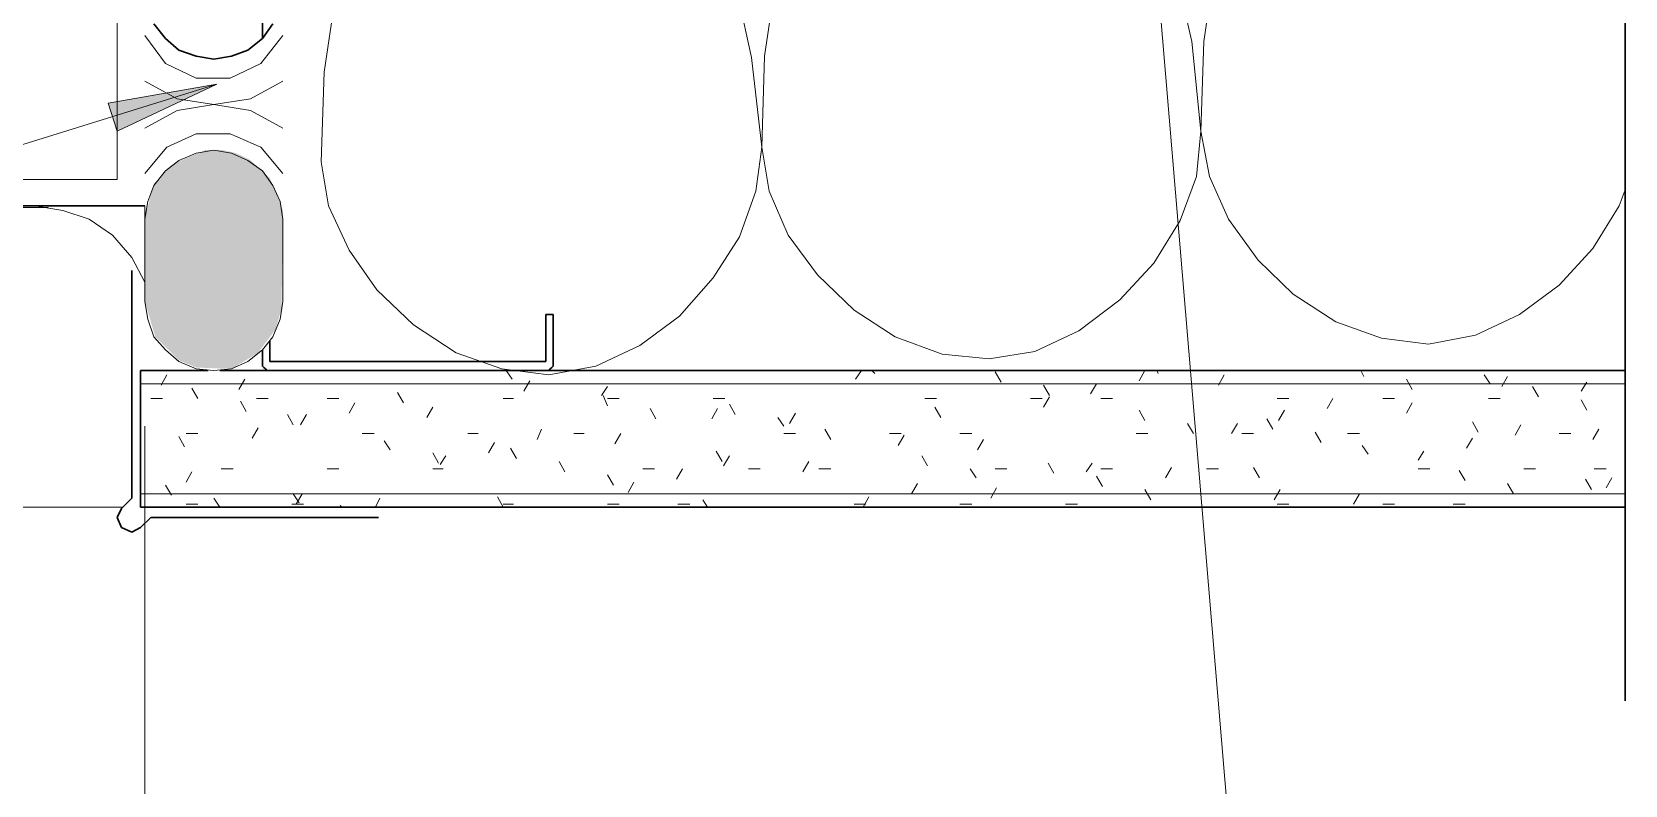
# Model space of a CAD drawing. Header units: inches. Extents: x -6061 to 13621, y -296 to 7483.
# Drawn here: x 939.7 to 1026.6, y 2587.8 to 2628.9 of the extents above; entities that cross this region are included whole.
import ezdxf
from ezdxf.xclip import XClip

# ---------------------------------------------------------------- set-up
doc = ezdxf.new("R2010")
doc.units = ezdxf.units.IN
doc.header["$MEASUREMENT"] = 0
doc.header["$XCLIPFRAME"] = 0
doc.layers.get('0').update_dxf_attribs({"linetype": 'CONTINUOUS'})

# ---------------------------------------------------------------- blocks, each defined once
blk = doc.blocks.new('MF151148_14')
at = {"true_color": 0x7f7f7f}
blk.add_hatch(color=8, dxfattribs=at).paths.add_polyline_path([(662.6436518554266, 79.12099823150784), (666.6229850998149, 79.12099823150784), (666.6229850998149, 85.42866475718718), (662.6436518554266, 85.42866475718718)])
blk = doc.blocks.new('MF151160_15')
at = {"true_color": 0x7f7f7f}
blk.add_hatch(color=8, dxfattribs=at).paths.add_polyline_path([(659.7649852531031, 81.70333150712153), (662.6436518554266, 81.70333150712153), (662.6436518554266, 83.819998126477), (659.7649852531031, 83.819998126477)])

msp = doc.modelspace()

# ---------------------------------------------------------------- hatches: boundary and pattern name
at = {"true_color": 0x000007}
msp.add_hatch(color=7, dxfattribs=at).paths.add_polyline_path([(949.7468263729193, 2626.063514156575), (943.8201295403401, 2625.022337685987), (944.3006725267655, 2623.500618228974)])

# ---------------------------------------------------------------- linework, layer by layer
at = {"color": 7, "linetype": 'Continuous', "lineweight": 30, "true_color": 0x000007}
for p, q in [((952.2296318027836, 2645.285233613589), (952.2296318027836, 2628.546319586439)), ((1026.553613703236, 2644.964871622639), (1026.553613703236, 2601.475731351145)), ((946.9436589521049, 2628.546319586439), (946.3029349702042, 2629.347224563815)), ((952.7902652869466, 2629.347224563815), (952.2296318027836, 2628.546319586439)), ((947.6644734317426, 2627.905595604539), (946.9436589521049, 2628.546319586439)), ((948.6255594045936, 2627.585233613589), (947.6644734317426, 2627.905595604539)), ((951.4287268254081, 2627.905595604539), (950.547731350295, 2627.585233613589)), ((952.2296318027836, 2628.546319586439), (951.4287268254081, 2627.905595604539)), ((949.5866453774443, 2627.425052618114), (948.6255594045936, 2627.585233613589)), ((950.547731350295, 2627.585233613589), (949.5866453774443, 2627.425052618114)), ((924.8386815765391, 2619.416002844358), (945.822391983779, 2619.416002844358)), ((945.101577504141, 2603.477993794585), (945.101577504141, 2615.892020943906)), ((968.0875503548198, 2613.489306011779), (967.687097866132, 2613.489306011779)), ((967.687097866132, 2613.489306011779), (967.687097866132, 2610.926410084177)), ((968.0875503548198, 2610.84631958644), (968.0875503548198, 2613.489306011779)), ((952.2296318027836, 2611.567134066078), (952.2296318027836, 2610.84631958644)), ((952.6300842914713, 2610.926410084177), (952.6300842914713, 2612.047677052503)), ((949.266283386494, 2610.445867097752), (945.5821204905665, 2610.445867097752)), ((945.5821204905665, 2610.445867097752), (945.5821204905665, 2602.997450808159)), ((1026.553613703236, 2610.445867097752), (949.9070073683943, 2610.445867097752)), ((952.2296318027836, 2610.84631958644), (952.2296318027836, 2610.766229088702)), ((952.2296318027836, 2610.766229088702), (952.2296318027836, 2610.686138590965)), ((952.2296318027836, 2610.686138590965), (952.3097223005211, 2610.606048093227)), ((952.3097223005211, 2610.606048093227), (952.3898127982586, 2610.52595759549)), ((952.3898127982586, 2610.52595759549), (952.4699032959961, 2610.445867097752)), ((952.4699032959961, 2610.445867097752), (952.6300842914713, 2610.445867097752)), ((967.687097866132, 2610.926410084177), (952.6300842914713, 2610.926410084177)), ((952.6300842914713, 2610.445867097752), (967.7671883638695, 2610.445867097752)), ((967.7671883638695, 2610.445867097752), (967.847278861607, 2610.445867097752)), ((967.847278861607, 2610.445867097752), (967.9273693593445, 2610.52595759549)), ((967.9273693593445, 2610.52595759549), (968.007459857082, 2610.606048093227)), ((968.007459857082, 2610.606048093227), (968.0875503548198, 2610.686138590965)), ((968.0875503548198, 2610.766229088702), (968.0875503548198, 2610.84631958644)), ((968.0875503548198, 2610.686138590965), (968.0875503548198, 2610.766229088702)), ((1026.553613703236, 2602.997450808159), (1026.553613703236, 2610.445867097752)), ((944.5409440199783, 2602.917360310421), (945.101577504141, 2603.477993794585)), ((944.3006725267655, 2602.436817323996), (944.5409440199783, 2602.917360310421)), ((945.5821204905665, 2602.997450808159), (1026.553613703236, 2602.997450808159)), ((944.5409440199783, 2601.876183839833), (944.3006725267655, 2602.436817323996)), ((945.101577504141, 2601.635912346621), (944.5409440199783, 2601.876183839833)), ((945.5821204905665, 2601.876183839833), (945.101577504141, 2601.635912346621)), ((946.1427539747292, 2602.436817323996), (945.5821204905665, 2601.876183839833)), ((958.5567811240508, 2602.436817323996), (946.1427539747292, 2602.436817323996)), ((1026.553613703236, 2601.475731351145), (1026.553613703236, 2592.425505106802))]:
    msp.add_line(p, q, dxfattribs=at)
at = {"color": 7, "linetype": 'Continuous', "lineweight": 9, "true_color": 0x000007}
for p, q in [((944.3006725267655, 2620.857631803634), (944.3006725267655, 2644.804690627164)), ((1000.364020943055, 2640.079351260648), (1006.931441757535, 2561.750844473318)), ((1002.926916870657, 2628.386138590964), (1001.805649902331, 2633.191568455218)), ((1004.288455332196, 2633.271658952955), (1003.567640852557, 2628.386138590964)), ((978.8997675493897, 2627.505143115851), (977.8585910788017, 2632.310572980105)), ((980.3413965086661, 2632.47075397558), (979.6205820290279, 2627.585233613589)), ((956.3142471873991, 2631.589758500467), (955.5934327077609, 2626.704238138476)), ((945.822391983779, 2628.706500581915), (946.9436589521049, 2627.184781124901)), ((952.1495413050459, 2627.184781124901), (953.3508987711093, 2628.706500581915)), ((1003.407459857082, 2623.500618228974), (1002.926916870657, 2628.386138590964)), ((1003.567640852557, 2628.386138590964), (1003.407459857082, 2623.500618228974)), ((946.9436589521049, 2627.184781124901), (948.6255594045936, 2626.383876147526)), ((950.4676408525575, 2626.383876147526), (952.1495413050459, 2627.184781124901)), ((979.4604010335529, 2622.61962275386), (978.8997675493897, 2627.505143115851)), ((979.6205820290279, 2627.585233613589), (979.4604010335529, 2622.61962275386)), ((949.7468263729193, 2626.063514156575), (857.6427539747292, 2597.39111596653)), ((945.822391983779, 2626.22369515205), (947.5843829340051, 2625.2626091792)), ((948.6255594045936, 2626.383876147526), (950.4676408525575, 2626.383876147526)), ((951.5889078208832, 2625.2626091792), (953.3508987711093, 2626.22369515205)), ((955.5934327077609, 2626.704238138476), (955.4332517122859, 2621.818717776485)), ((947.5843829340051, 2625.2626091792), (949.5866453774443, 2624.942247188249)), ((949.5866453774443, 2624.942247188249), (951.5889078208832, 2625.2626091792)), ((945.822391983779, 2623.660799224449), (947.5843829340051, 2624.621885197299)), ((947.5843829340051, 2624.621885197299), (949.5866453774443, 2624.942247188249)), ((949.5866453774443, 2624.942247188249), (951.5889078208832, 2624.621885197299)), ((951.5889078208832, 2624.621885197299), (953.3508987711093, 2623.660799224449)), ((1003.16718836387, 2621.017812799109), (1003.407459857082, 2623.500618228974)), ((1003.407459857082, 2623.500618228974), (1003.888002843508, 2621.017812799109)), ((945.822391983779, 2621.177993794584), (947.0237494498424, 2622.61962275386)), ((947.0237494498424, 2622.61962275386), (948.6255594045936, 2623.340437233499)), ((948.6255594045936, 2623.340437233499), (950.4676408525575, 2623.340437233499)), ((950.4676408525575, 2623.340437233499), (952.1495413050459, 2622.61962275386)), ((952.1495413050459, 2622.61962275386), (953.3508987711093, 2621.177993794584)), ((979.1400390426027, 2620.216907821734), (979.4604010335529, 2622.61962275386)), ((979.4604010335529, 2622.61962275386), (979.8608535222406, 2620.216907821734)), ((947.6644734317426, 2621.898808274223), (946.9436589521049, 2621.338174790059)), ((948.6255594045936, 2622.29926076291), (947.6644734317426, 2621.898808274223)), ((949.5866453774443, 2622.459441758385), (948.6255594045936, 2622.29926076291)), ((950.547731350295, 2622.29926076291), (949.5866453774443, 2622.459441758385)), ((951.4287268254081, 2621.898808274223), (950.547731350295, 2622.29926076291)), ((952.2296318027836, 2621.338174790059), (951.4287268254081, 2621.898808274223)), ((955.4332517122859, 2621.818717776485), (955.8337042009737, 2619.416002844358)), ((926.2803105358153, 2620.857631803634), (944.3006725267655, 2620.857631803634)), ((946.9436589521049, 2621.338174790059), (946.3029349702042, 2620.537269812684)), ((952.7902652869466, 2620.537269812684), (952.2296318027836, 2621.338174790059)), ((1002.286192888756, 2618.615097866983), (1003.16718836387, 2621.017812799109)), ((1003.888002843508, 2621.017812799109), (1004.929179314096, 2618.69518836472)), ((946.3029349702042, 2620.537269812684), (945.9825729792542, 2619.656274337571)), ((953.1907177756343, 2619.656274337571), (952.7902652869466, 2620.537269812684)), ((978.2590435674895, 2617.73410239187), (979.1400390426027, 2620.216907821734)), ((979.8608535222406, 2620.216907821734), (980.9020299928288, 2617.814192889607)), ((1026.233251712286, 2619.416002844358), (1026.553613703236, 2620.296998319471)), ((940.5364191331005, 2619.335912346621), (870.7775956036885, 2619.335912346621)), ((945.822391983779, 2619.416002844358), (939.8156046534623, 2619.416002844358)), ((939.8156046534623, 2619.416002844358), (941.337324110476, 2619.175731351146)), ((941.337324110476, 2619.175731351146), (942.7789530697519, 2618.69518836472)), ((945.9825729792542, 2619.656274337571), (945.822391983779, 2618.69518836472)), ((945.822391983779, 2615.251296962005), (945.822391983779, 2619.416002844358)), ((953.3508987711093, 2618.69518836472), (953.1907177756343, 2619.656274337571)), ((955.8337042009737, 2619.416002844358), (956.9549711692994, 2617.013287912232)), ((1024.79162275301, 2617.093378409969), (1026.233251712286, 2619.416002844358)), ((942.7789530697519, 2618.69518836472), (944.0604010335528, 2617.814192889607)), ((945.822391983779, 2618.69518836472), (945.822391983779, 2614.210120491417)), ((953.3508987711093, 2614.210120491417), (953.3508987711093, 2618.69518836472)), ((1000.844563929481, 2616.292473432593), (1002.286192888756, 2618.615097866983)), ((1004.929179314096, 2618.69518836472), (1006.530989268847, 2616.452654428069)), ((944.0604010335528, 2617.814192889607), (945.101577504141, 2616.612835423544)), ((976.8174146082135, 2615.491568455218), (978.2590435674895, 2617.73410239187)), ((980.9020299928288, 2617.814192889607), (982.5038399475798, 2615.651749450693)), ((945.101577504141, 2616.612835423544), (945.822391983779, 2615.251296962005)), ((956.9549711692994, 2617.013287912232), (958.4766906263128, 2614.850844473317)), ((1022.949541305046, 2615.09111596653), (1024.79162275301, 2617.093378409969)), ((982.5038399475798, 2615.651749450693), (984.5061023910189, 2613.729577504992)), ((999.0024824815166, 2614.290210989155), (1000.844563929481, 2616.292473432593)), ((1006.530989268847, 2616.452654428069), (1008.453161214548, 2614.610572980105)), ((958.4766906263128, 2614.850844473317), (960.4789530697519, 2612.928672527616)), ((974.9753331602496, 2613.409215514042), (976.8174146082135, 2615.491568455218)), ((1020.787097866132, 2613.489306011779), (1022.949541305046, 2615.09111596653)), ((945.822391983779, 2614.210120491417), (945.9825729792542, 2613.249034518567)), ((953.1907177756343, 2613.249034518567), (953.3508987711093, 2614.210120491417)), ((996.759948544865, 2612.608310536666), (999.0024824815166, 2614.290210989155)), ((1008.453161214548, 2614.610572980105), (1010.775785648937, 2613.088853523091)), ((945.9825729792542, 2613.249034518567), (946.3029349702042, 2612.287948545716)), ((952.7902652869466, 2612.287948545716), (953.1907177756343, 2613.249034518567)), ((972.8128897213355, 2611.807405559291), (974.9753331602496, 2613.409215514042)), ((984.5061023910189, 2613.729577504992), (986.7486363276705, 2612.287948545716)), ((1010.775785648937, 2613.088853523091), (1013.258591078802, 2612.207858047978)), ((1018.384382934005, 2612.368039043453), (1020.787097866132, 2613.489306011779)), ((946.3029349702042, 2612.287948545716), (946.9436589521049, 2611.567134066078)), ((952.2296318027836, 2611.567134066078), (952.7902652869466, 2612.287948545716)), ((960.4789530697519, 2612.928672527616), (962.801577504141, 2611.406953070602)), ((986.7486363276705, 2612.287948545716), (989.3115322552721, 2611.326862572865)), ((994.3572336127384, 2611.48704356834), (996.759948544865, 2612.608310536666)), ((1013.258591078802, 2612.207858047978), (1015.821487006403, 2611.887496057028)), ((1015.821487006403, 2611.887496057028), (1018.384382934005, 2612.368039043453)), ((946.9436589521049, 2611.567134066078), (947.6644734317426, 2610.926410084177)), ((951.4287268254081, 2610.926410084177), (952.2296318027836, 2611.567134066078)), ((962.801577504141, 2611.406953070602), (965.2843829340052, 2610.52595759549)), ((970.4101747892089, 2610.686138590965), (972.8128897213355, 2611.807405559291)), ((989.3115322552721, 2611.326862572865), (991.874428182874, 2611.086591079652)), ((991.874428182874, 2611.086591079652), (994.3572336127384, 2611.48704356834)), ((947.6644734317426, 2610.926410084177), (948.6255594045936, 2610.52595759549)), ((948.6255594045936, 2610.52595759549), (949.5866453774443, 2610.445867097752)), ((949.5866453774443, 2610.445867097752), (950.547731350295, 2610.52595759549)), ((950.547731350295, 2610.52595759549), (951.4287268254081, 2610.926410084177)), ((965.2843829340052, 2610.52595759549), (967.847278861607, 2610.205595604539)), ((965.8450164181684, 2609.965324111326), (965.5246544272179, 2610.445867097752)), ((967.847278861607, 2610.205595604539), (970.4101747892089, 2610.686138590965)), ((984.9065548797066, 2610.445867097752), (984.5861928887564, 2609.965324111326)), ((985.6273693593446, 2610.285686102277), (985.4671883638696, 2610.445867097752)), ((1000.364020943055, 2610.445867097752), (1000.043658952105, 2609.885233613589)), ((1001.084835422693, 2610.285686102277), (1001.004744924956, 2610.445867097752)), ((1012.297505105951, 2610.125505106801), (1012.137324110476, 2610.445867097752)), ((945.5821204905665, 2609.725052618114), (1026.553613703236, 2609.725052618114)), ((947.0237494498424, 2610.205595604539), (946.7033874588922, 2609.644962120376)), ((951.2685458299327, 2609.965324111326), (950.9481838389827, 2609.404690627164)), ((966.8061023910188, 2609.885233613589), (966.4857404000686, 2609.324600129426)), ((971.0508987711094, 2609.564871622639), (970.7305367801591, 2609.084328636213)), ((992.5151521647747, 2609.805143115851), (992.1947901738245, 2610.365776600014)), ((995.1581385901138, 2609.084328636213), (994.8377765991638, 2609.644962120376)), ((997.7210345177157, 2609.725052618114), (997.4006725267654, 2609.164419133951)), ((1004.688907820883, 2610.205595604539), (1004.368545829933, 2609.644962120376)), ((1014.94049153129, 2609.404690627164), (1014.62012954034, 2609.965324111326)), ((1019.185287911381, 2609.725052618114), (1018.864925920431, 2610.205595604539)), ((1020.146373884232, 2610.125505106801), (1019.826011893281, 2609.564871622639)), ((1021.82827433672, 2609.004238138476), (1021.50791234577, 2609.564871622639)), ((1024.47126076206, 2609.805143115851), (1024.150898771109, 2609.324600129426)), ((946.1427539747292, 2608.924147640738), (946.7834779566299, 2608.924147640738)), ((948.7056499023311, 2608.924147640738), (948.3852879113808, 2609.484781124901)), ((951.3486363276706, 2608.2033331611), (951.0282743367202, 2608.763966645263)), ((951.9092698118334, 2608.924147640738), (952.5499937937338, 2608.924147640738)), ((955.7536137032359, 2608.924147640738), (956.3943376851366, 2608.924147640738)), ((957.2753331602496, 2608.683876147526), (956.9549711692994, 2608.123242663363)), ((959.9183195855892, 2608.683876147526), (959.5979575946387, 2609.244509631689)), ((965.3644734317429, 2608.924147640738), (965.9251069159059, 2608.924147640738)), ((971.0508987711094, 2608.523695152051), (970.8106272778969, 2609.084328636213)), ((971.0508987711094, 2608.924147640738), (971.6916227530098, 2608.924147640738)), ((976.8174146082135, 2608.924147640738), (977.4581385901138, 2608.924147640738)), ((988.3504462824214, 2608.924147640738), (988.9911702643221, 2608.924147640738)), ((994.1169621195256, 2608.924147640738), (994.7576861014261, 2608.924147640738)), ((995.1581385901138, 2609.004238138476), (994.8377765991638, 2608.443604654313)), ((997.9613060109284, 2608.924147640738), (998.6020299928289, 2608.924147640738)), ((1007.572165739435, 2608.924147640738), (1008.212889721336, 2608.924147640738)), ((1010.615604653462, 2608.924147640738), (1010.295242662512, 2608.363514156576)), ((1013.338681576539, 2608.924147640738), (1013.97940555844, 2608.924147640738)), ((1014.94049153129, 2608.683876147526), (1014.62012954034, 2608.123242663363)), ((1019.105197413643, 2608.924147640738), (1019.745921395544, 2608.924147640738)), ((1024.47126076206, 2608.283423658838), (1024.150898771109, 2608.844057143001)), ((953.9115322552723, 2607.482518681462), (953.591170264322, 2608.043152165625)), ((954.6323467349102, 2608.043152165625), (954.31198474396, 2607.482518681462)), ((961.5201295403401, 2608.443604654313), (961.1997675493899, 2607.88297117015)), ((973.6938851964487, 2607.802880672412), (973.3735232054985, 2608.363514156576)), ((977.057686101426, 2608.363514156576), (976.737324110476, 2607.802880672412)), ((978.018772074277, 2608.043152165625), (977.6984100833265, 2608.603785649788)), ((980.6617584996161, 2607.402428183725), (980.3413965086661, 2607.88297117015)), ((981.3024824815166, 2608.123242663363), (980.9821204905663, 2607.5626091792)), ((989.2314417575346, 2607.88297117015), (988.9110797665846, 2608.443604654313)), ((1000.364020943055, 2607.722790174675), (1000.043658952105, 2608.283423658838)), ((1007.972618228123, 2608.283423658838), (1007.652256237173, 2607.722790174675)), ((945.822391983779, 2567.597450808159), (945.822391983779, 2607.402428183725)), ((948.0649259204306, 2607.001975695037), (948.7056499023311, 2607.001975695037)), ((951.9893603095709, 2607.322337685987), (951.6689983186207, 2606.761704201824)), ((957.6757856489376, 2607.001975695037), (958.3165096308378, 2607.001975695037)), ((963.4423014860415, 2607.001975695037), (964.0029349702045, 2607.001975695037)), ((967.4468263729193, 2607.24224718825), (967.2065548797068, 2606.681613704087)), ((969.2088173231455, 2607.001975695037), (969.7694508073084, 2607.001975695037)), ((971.7717132507476, 2607.001975695037), (971.4513512597971, 2606.441342210874)), ((980.6617584996161, 2607.001975695037), (981.3024824815166, 2607.001975695037)), ((983.224654427218, 2606.681613704087), (982.9042924362677, 2607.24224718825)), ((986.4282743367203, 2607.001975695037), (987.0689983186207, 2607.001975695037)), ((990.2726182281231, 2607.001975695037), (990.9133422100233, 2607.001975695037)), ((999.8834779566298, 2607.001975695037), (1000.52420193853, 2607.001975695037)), ((1003.007007368395, 2607.001975695037), (1002.686645377444, 2607.5626091792)), ((1005.409722300521, 2607.5626091792), (1005.089360309571, 2607.001975695037)), ((1005.649993793734, 2607.001975695037), (1006.290717775634, 2607.001975695037)), ((1007.331894246222, 2607.24224718825), (1007.011532255272, 2607.802880672412)), ((1009.974880671562, 2606.521432708611), (1009.654518680612, 2607.082066192775)), ((1011.416509630838, 2607.001975695037), (1012.057233612738, 2607.001975695037)), ((1018.54456392948, 2607.082066192775), (1018.22420193853, 2607.642699676937)), ((1020.867188363869, 2607.482518681462), (1020.546826372919, 2606.9218851973)), ((1022.949541305046, 2607.001975695037), (1023.590265286947, 2607.001975695037)), ((1025.11198474396, 2607.24224718825), (1024.79162275301, 2606.681613704087)), ((947.9848354226931, 2606.281161215399), (947.6644734317426, 2606.841794699562)), ((959.197505105951, 2606.120980219924), (958.8771431150008, 2606.601523206349)), ((964.8839304453174, 2606.521432708611), (964.5635684543674, 2605.960799224449)), ((966.0852879113809, 2605.640437233499), (965.7649259204306, 2606.201070717661)), ((987.2291793140957, 2606.9218851973), (986.9088173231455, 2606.361251713136)), ((991.5540661919238, 2606.681613704087), (991.2337042009738, 2606.120980219924)), ((1012.537776599164, 2605.880708726711), (1012.217414608213, 2606.361251713136)), ((1018.22420193853, 2606.761704201824), (1017.90383994758, 2606.201070717661)), ((961.8404915312904, 2605.400165740286), (961.5201295403401, 2605.960799224449)), ((962.2409440199783, 2605.800618228974), (961.9205820290279, 2605.320075242548)), ((968.7282743367202, 2604.91962275386), (968.40791234577, 2605.480256238023)), ((977.2979575946388, 2605.480256238023), (976.9775956036885, 2606.040889722186)), ((977.6984100833265, 2605.800618228974), (977.3780480923763, 2605.23998474481)), ((982.0232969611545, 2605.480256238023), (981.7029349702045, 2604.91962275386)), ((988.5106272778967, 2605.23998474481), (988.1902652869464, 2605.800618228974)), ((995.3984100833266, 2604.839532256123), (995.0780480923763, 2605.400165740286)), ((997.4807630245032, 2605.400165740286), (997.160401033553, 2604.91962275386)), ((1015.581215513191, 2606.040889722186), (1015.260853522241, 2605.560346735761)), ((948.3852879113808, 2604.91962275386), (948.0649259204306, 2604.358989269698)), ((949.987097866132, 2605.079803749335), (950.6278218480325, 2605.079803749335)), ((955.7536137032359, 2605.079803749335), (956.3943376851366, 2605.079803749335)), ((961.5201295403401, 2605.079803749335), (962.0807630245029, 2605.079803749335)), ((971.3712607620596, 2604.198808274222), (971.0508987711094, 2604.759441758385)), ((972.4925277303853, 2604.358989269698), (972.1721657394353, 2603.798355785535)), ((972.9730707168108, 2605.079803749335), (973.6137946987112, 2605.079803749335)), ((975.1355141557246, 2605.079803749335), (974.8151521647744, 2604.519170265173)), ((978.7395865539147, 2605.079803749335), (979.3803105358154, 2605.079803749335)), ((982.5839304453177, 2605.079803749335), (983.224654427218, 2605.079803749335)), ((991.1536137032363, 2604.59926076291), (990.8332517122858, 2605.079803749335)), ((992.1947901738245, 2605.079803749335), (992.8355141557247, 2605.079803749335)), ((998.0413965086659, 2604.118717776485), (997.7210345177157, 2604.679351260648)), ((997.9613060109284, 2605.079803749335), (998.6020299928289, 2605.079803749335)), ((1001.805649902331, 2605.159894247073), (1001.485287911381, 2604.59926076291)), ((1003.727821848032, 2605.079803749335), (1004.368545829933, 2605.079803749335)), ((1006.611079766585, 2604.59926076291), (1006.290717775634, 2605.159894247073)), ((1015.260853522241, 2605.079803749335), (1015.901577504141, 2605.079803749335)), ((1017.823749449842, 2604.439079767435), (1017.503387458892, 2604.999713251598)), ((1021.027369359345, 2605.079803749335), (1021.668093341245, 2605.079803749335)), ((1024.711532255272, 2603.95853678101), (1024.391170264322, 2604.519170265173)), ((1024.871713250747, 2605.079803749335), (1025.512437232648, 2605.079803749335)), ((1025.832799223598, 2604.59926076291), (1025.512437232648, 2604.038627278747)), ((945.5821204905665, 2603.718265287797), (1026.553613703236, 2603.718265287797)), ((947.2640209430551, 2603.63817479006), (946.9436589521049, 2604.198808274222)), ((949.9070073683943, 2602.997450808159), (949.5866453774443, 2603.477993794585)), ((954.2318942462225, 2603.237722301372), (953.9115322552723, 2603.718265287797)), ((954.3920752416975, 2603.718265287797), (954.0717132507475, 2603.157631803634)), ((958.6368716217883, 2603.477993794585), (958.3966001285753, 2602.997450808159)), ((965.3644734317429, 2602.997450808159), (965.0441114407927, 2603.558084292322)), ((985.3070073683946, 2603.558084292322), (984.9866453774443, 2602.997450808159)), ((987.9499937937337, 2604.27889877196), (987.6296318027837, 2603.718265287797)), ((992.274880671562, 2604.038627278747), (991.9545186806115, 2603.477993794585)), ((1000.684382934005, 2603.397903296847), (1000.364020943055, 2603.95853678101)), ((1007.73234673491, 2603.95853678101), (1007.41198474396, 2603.397903296847)), ((1012.057233612738, 2603.718265287797), (1011.736871621788, 2603.157631803634)), ((1020.466735875182, 2603.718265287797), (1020.146373884232, 2604.27889877196)), ((944.6210345177158, 2602.997450808159), (870.7775956036885, 2602.997450808159)), ((948.0649259204306, 2603.157631803634), (948.7056499023311, 2603.157631803634)), ((953.8314417575348, 2603.157631803634), (954.4721657394352, 2603.157631803634)), ((956.5545186806116, 2602.997450808159), (956.4744281828741, 2603.077541305897)), ((965.3644734317429, 2603.157631803634), (965.9251069159059, 2603.157631803634)), ((971.0508987711094, 2603.157631803634), (971.6916227530098, 2603.157631803634)), ((974.8952426625121, 2603.157631803634), (975.5359666444126, 2603.157631803634)), ((976.4970526172631, 2602.997450808159), (976.2567811240506, 2603.397903296847)), ((984.5061023910189, 2603.157631803634), (985.1468263729193, 2603.157631803634)), ((990.2726182281231, 2603.157631803634), (990.9133422100233, 2603.157631803634)), ((996.039134065227, 2603.157631803634), (996.6798580471275, 2603.157631803634)), ((1007.572165739435, 2603.157631803634), (1008.212889721336, 2603.157631803634)), ((1013.338681576539, 2603.157631803634), (1013.97940555844, 2603.157631803634)), ((1017.183025467942, 2603.157631803634), (1017.823749449842, 2603.157631803634))]:
    msp.add_line(p, q, dxfattribs=at)
msp.add_lwpolyline([(949.7468263729193, 2626.063514156575), (943.8201295403401, 2625.022337685987), (944.3006725267655, 2623.500618228974)], close=True, dxfattribs=at)

# ---------------------------------------------------------------- block references
at = {"color": 7, "true_color": 0xffffff}
ref = msp.add_blockref('MF151148_14', (-307.8341691021944, 2460.836817323996), dxfattribs=dict(at, xscale=1.8919015636469, yscale=1.8919015636469, zscale=1.8919015636469))
XClip(ref).set_block_clipping_path([(664.3793184832981, 85.42866475718718), (663.4903185031687, 85.04766476570319), (662.8976518497492, 84.45499811228365), (662.6436518554266, 83.48133146738013), (662.6436518554266, 81.06833152131489), (662.9399851821363, 80.05233154402426), (663.61731850033, 79.3749982258305), (664.1253184889754, 79.16333156389496), (665.1413184662661, 79.12099823150784), (665.903318449234, 79.58666488776605), (666.4113184378793, 80.26399820595981), (666.5806517674278, 80.85666485937934), (666.6229850998149, 83.69299812931568), (666.2419851083309, 84.6243314418321), (665.6916517872985, 85.13233143047741), (665.2683184634274, 85.34399809241296), (664.8873184719433, 85.42866475718718)])
ref = msp.add_blockref('MF151160_15', (-307.8341691021944, 2460.836817323996), dxfattribs=dict(at, xscale=1.8919015636469, yscale=1.8919015636469, zscale=1.8919015636469))
XClip(ref).set_block_clipping_path([(659.7649852531031, 83.819998126477), (661.1619852218778, 83.39666480260591), (662.0086518696199, 82.71933148441217), (662.6013185230395, 81.70333150712153), (662.6436518554266, 83.819998126477)])

doc.saveas('drawing.dxf')
